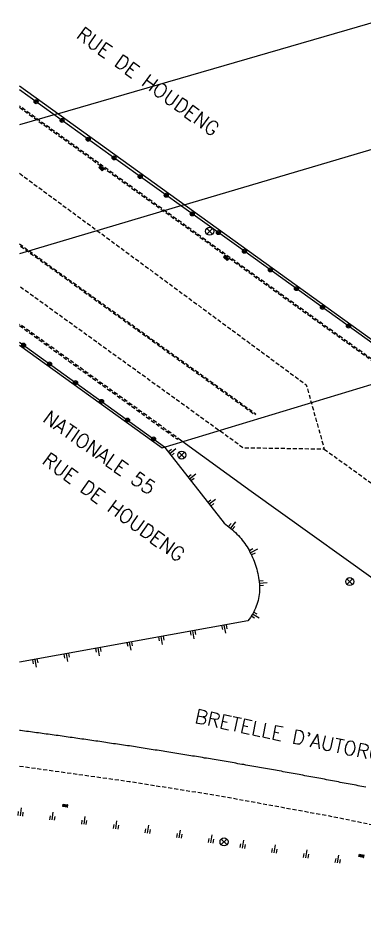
# Model space of a CAD drawing. Header units: millimetres. Extents: x 132999 to 134001, y 131000 to 132000.
# Drawn here: x 132999.8 to 133043, y 131655.5 to 131766.8 of the extents above; entities that cross this region are included whole.
import ezdxf
from ezdxf.enums import TextEntityAlignment as Align

# ---------------------------------------------------------------- set-up
doc = ezdxf.new("R2010")
doc.units = ezdxf.units.MM
doc.linetypes.add('DASHED', pattern=[0.75, 0.5, -0.25])
doc.layers.get('0').update_dxf_attribs({"linetype": 'CONTINUOUS'})
for name, color, linetype in [('W0001', 6, 'DASHED'), ('W0008', 7, 'CONTINUOUS'), ('W0112', 1, 'DASHED'), ('W0120', 7, 'CONTINUOUS'), ('W0211', 2, 'CONTINUOUS'), ('W0322', 7, 'CONTINUOUS'), ('W0400', 7, 'CONTINUOUS'), ('W0469', 7, 'CONTINUOUS'), ('W0989', 7, 'CONTINUOUS')]:
    doc.layers.add(name, color=color, linetype=linetype)
doc.styles.get("Standard").update_dxf_attribs({"font": 'romans.shx', "width": 0.85})

# ---------------------------------------------------------------- blocks, each defined once
blk = doc.blocks.new('T400')
for p, q in [((-0.15, 0.3), (0.15, 0.3)), ((-0.15, -0.25), (-0.15, 0.3)), ((-0.15, 0.15), (0.15, 0.15)), ((-0.15, 0), (0.15, 0)), ((0.15, 0.3), (0.15, -0.25)), ((-0.15, -0.15), (0.15, -0.15)), ((-0.15, -0.25), (-0.15, -0.3)), ((-0.15, -0.3), (0.15, -0.3)), ((0.15, -0.3), (0.15, -0.25))]:
    blk.add_line(p, q)
blk = doc.blocks.new('t322o')
at = {"color": 0, "linetype": 'Continuous'}
for radius in [0.25, 0.15]:
    blk.add_circle((0, 0), radius, dxfattribs=at)
blk = doc.blocks.new('t211o')
at = {"color": 0, "linetype": 'Continuous'}
for p, q in [((-0.29, 0.5), (-0.29, 0)), ((0, 1), (0, 0)), ((0.29, 0.5), (0.29, 0))]:
    blk.add_line(p, q, dxfattribs=at)
blk = doc.blocks.new('T469')
at = {"color": 0, "linetype": 'Continuous', "flags": 128}
for points in [[(-0.35, 0.35), (0.35, -0.35)], [(-0.35, -0.35), (0.35, 0.35)]]:
    blk.add_lwpolyline(points, dxfattribs=at)
at = {"color": 0, "linetype": 'Continuous'}
blk.add_circle((0, 0), 0.5, dxfattribs=at)

msp = doc.modelspace()

# ---------------------------------------------------------------- linework, layer by layer
at = {"layer": 'W0001', "flags": 128}
for points in [[(133000, 131747.39), (133035.78, 131720.98), (133038.03, 131712.93), (133027.93, 131713.09), (133000, 131733.27)], [(133038.03, 131712.93), (133050.27, 131704.13)], [(133000, 131673.38), (133013.68, 131671.46), (133024.94, 131669.67), (133039, 131667.09), (133052.34, 131664.36), (133060.93, 131662.43), (133067.23, 131660.39), (133077.23, 131655.5)]]:
    msp.add_lwpolyline(points, dxfattribs=at)
at = {"layer": 'W0008'}
for points in [[(133004.74, 131754.83), (133317.93, 131845.76)], [(133020.55, 131743.44), (133073.78, 131759.22)]]:
    msp.add_lwpolyline(points, dxfattribs=at)
at = {"layer": 'W0008', "flags": 128}
for points in [[(133004.74, 131754.83), (133000, 131753.46)], [(133020.55, 131743.44), (133000, 131737.35)], [(133019.81, 131714.32), (133028.91, 131707.72), (133048.07, 131693.97)], [(133043.22, 131670.73), (133042.97, 131670.77), (133042.73, 131670.82), (133042.48, 131670.87), (133042.24, 131670.92), (133041.99, 131670.97), (133041.75, 131671.01), (133041.5, 131671.06), (133041.26, 131671.11), (133041.01, 131671.16), (133040.77, 131671.2), (133040.52, 131671.25), (133040.28, 131671.3), (133040.03, 131671.34), (133039.79, 131671.39), (133039.54, 131671.44), (133039.3, 131671.48), (133039.05, 131671.53), (133038.8, 131671.58), (133038.56, 131671.62), (133038.31, 131671.67), (133038.07, 131671.72), (133037.82, 131671.76), (133037.58, 131671.81), (133037.33, 131671.85), (133037.09, 131671.9), (133036.84, 131671.95), (133036.59, 131671.99), (133036.35, 131672.04), (133036.1, 131672.08), (133035.86, 131672.13), (133035.61, 131672.17), (133035.37, 131672.22), (133035.12, 131672.26), (133034.88, 131672.31), (133034.63, 131672.36), (133034.38, 131672.4), (133034.14, 131672.45), (133033.89, 131672.49), (133033.65, 131672.54), (133033.4, 131672.58), (133033.16, 131672.63), (133032.91, 131672.67), (133032.67, 131672.72), (133032.42, 131672.76), (133032.17, 131672.8), (133031.93, 131672.85), (133031.68, 131672.89), (133031.44, 131672.94), (133031.19, 131672.98), (133030.95, 131673.03), (133030.7, 131673.07), (133030.46, 131673.11), (133030.21, 131673.16), (133029.96, 131673.2), (133029.72, 131673.24), (133029.47, 131673.29), (133029.23, 131673.33), (133028.98, 131673.37), (133028.74, 131673.42), (133028.49, 131673.46), (133028.24, 131673.5), (133028, 131673.55), (133027.75, 131673.59), (133027.51, 131673.63), (133027.26, 131673.67), (133027.01, 131673.72), (133026.77, 131673.76), (133026.52, 131673.8), (133026.28, 131673.84), (133026.03, 131673.89), (133025.78, 131673.93), (133025.54, 131673.97), (133025.29, 131674.01), (133025.05, 131674.05), (133024.8, 131674.1), (133024.55, 131674.14), (133024.31, 131674.18), (133024.06, 131674.22), (133023.82, 131674.26), (133023.57, 131674.3), (133023.32, 131674.34), (133023.08, 131674.38), (133022.83, 131674.43), (133022.59, 131674.47), (133022.34, 131674.51), (133022.09, 131674.55), (133021.85, 131674.59), (133021.6, 131674.63), (133021.36, 131674.67), (133021.11, 131674.71), (133020.86, 131674.75), (133020.62, 131674.79), (133020.37, 131674.83), (133020.12, 131674.87), (133019.88, 131674.91), (133019.63, 131674.95), (133019.39, 131674.99), (133019.14, 131675.03), (133018.89, 131675.07), (133018.65, 131675.11), (133018.4, 131675.15), (133018.15, 131675.19), (133017.91, 131675.23), (133017.66, 131675.27), (133017.41, 131675.3), (133017.17, 131675.34), (133016.92, 131675.38), (133016.68, 131675.42), (133016.43, 131675.46), (133016.18, 131675.5), (133015.94, 131675.54), (133015.69, 131675.57), (133015.44, 131675.61), (133015.2, 131675.65), (133014.95, 131675.69), (133014.7, 131675.73), (133014.46, 131675.76), (133014.21, 131675.8), (133013.96, 131675.84), (133013.72, 131675.88), (133013.47, 131675.91), (133013.22, 131675.95), (133012.98, 131675.99), (133012.73, 131676.03), (133012.48, 131676.06), (133012.24, 131676.1), (133011.99, 131676.14), (133011.74, 131676.17), (133011.5, 131676.21), (133011.25, 131676.25), (133011, 131676.28), (133010.76, 131676.32), (133010.51, 131676.36), (133010.26, 131676.39), (133010.02, 131676.43), (133009.77, 131676.47), (133009.52, 131676.5), (133009.28, 131676.54), (133009.03, 131676.57), (133008.78, 131676.61), (133008.54, 131676.65), (133008.29, 131676.68), (133008.04, 131676.72), (133007.79, 131676.75), (133007.55, 131676.79), (133007.3, 131676.82), (133007.05, 131676.86), (133006.81, 131676.89), (133006.56, 131676.93), (133006.31, 131676.96), (133006.07, 131677), (133005.82, 131677.03), (133005.57, 131677.07), (133005.32, 131677.1), (133005.08, 131677.13), (133004.83, 131677.17), (133004.58, 131677.2), (133004.34, 131677.24), (133004.09, 131677.27), (133003.84, 131677.3), (133003.59, 131677.34), (133003.35, 131677.37), (133003.1, 131677.41), (133002.85, 131677.44), (133002.61, 131677.47), (133002.36, 131677.51), (133002.11, 131677.54), (133001.86, 131677.57), (133001.62, 131677.61), (133001.37, 131677.64), (133001.12, 131677.67), (133000.87, 131677.7), (133000.63, 131677.74), (133000.38, 131677.77), (133000.13, 131677.8), (133000, 131677.82)]]:
    msp.add_lwpolyline(points, dxfattribs=at)
at = {"layer": 'W0112', "flags": 128}
for points in [[(133000, 131755.63), (133010.34, 131748.18), (133025.72, 131737.12), (133045.34, 131723.03), (133045.41, 131723.13), (133025.79, 131737.21), (133010.41, 131748.28), (133000, 131755.78)], [(133000, 131738.57), (133029.47, 131717.36), (133029.37, 131717.22), (133000, 131738.36)], [(133000, 131728.38), (133019.7, 131714.19), (133019.79, 131714.32), (133000, 131728.57)]]:
    msp.add_lwpolyline(points, dxfattribs=at)
at = {"layer": 'W0120', "flags": 128}
msp.add_lwpolyline([(133000, 131725.93), (133017.8, 131713.12), (133049.37, 131722.69), (133000, 131758.28)], dxfattribs=at)
at = {"layer": 'W0211', "flags": 128}
msp.add_lwpolyline([(133018.13, 131713.14), (133025.52, 131703.71), (133025.74, 131703.55), (133025.96, 131703.39), (133026.17, 131703.22), (133026.37, 131703.05), (133026.57, 131702.88), (133026.76, 131702.7), (133026.95, 131702.52), (133027.13, 131702.34), (133027.31, 131702.15), (133027.48, 131701.96), (133027.64, 131701.77), (133027.8, 131701.57), (133027.96, 131701.37), (133028.11, 131701.17), (133028.25, 131700.96), (133028.39, 131700.75), (133028.52, 131700.53), (133028.64, 131700.32), (133028.76, 131700.09), (133028.88, 131699.87), (133028.99, 131699.64), (133029.09, 131699.41), (133029.19, 131699.18), (133029.28, 131698.94), (133029.37, 131698.7), (133029.45, 131698.45), (133029.53, 131698.2), (133029.6, 131697.95), (133029.66, 131697.69), (133029.72, 131697.44), (133029.78, 131697.17), (133029.82, 131696.91), (133029.87, 131696.64), (133029.9, 131696.37), (133029.93, 131696.1), (133029.94, 131695.83), (133029.95, 131695.57), (133029.94, 131695.31), (133029.93, 131695.05), (133029.9, 131694.8), (133029.87, 131694.54), (133029.82, 131694.3), (133029.77, 131694.05), (133029.7, 131693.8), (133029.62, 131693.56), (133029.54, 131693.32), (133029.44, 131693.09), (133029.34, 131692.85), (133029.22, 131692.62), (133029.1, 131692.39), (133028.96, 131692.17), (133028.82, 131691.94), (133028.66, 131691.72), (133028.5, 131691.51), (133000, 131686.35)], dxfattribs=at)
at = {"layer": 'W0322', "flags": 128}
for points in [[(133049.16, 131722.47), (133026.77, 131738.59), (133011.46, 131749.57), (133000, 131757.83)], [(133000, 131726.3), (133018.1, 131713.24)]]:
    msp.add_lwpolyline(points, dxfattribs=at)

# ---------------------------------------------------------------- block references
at = {"layer": 'W0211'}
for p, rotation in [((133018.74, 131712.36), 308.0816762013407), ((133021.21, 131709.21), 308.0816762013407), ((133023.68, 131706.06), 308.0816762013407), ((133026.32, 131703.09), 320.2961822765067), ((133028.81, 131700), 297.1192474068224), ((133029.92, 131696.18), 275.2944942355692), ((133029.06, 131692.34), 239.0804522994439), ((133025.55, 131690.97), 190.2656219653852), ((133021.62, 131690.26), 190.2656219653852), ((133013.74, 131688.83), 190.2656219653852), ((133017.68, 131689.55), 190.2656219653852), ((133009.81, 131688.12), 190.2656219653852), ((133001.94, 131686.7), 190.2656219653852), ((133005.87, 131687.41), 190.2656219653852), ((133000.08, 131667.16), 352.5944921788012), ((133004.05, 131666.64), 352.3369405241971), ((133008.01, 131666.1), 352.2002898132218), ((133011.98, 131665.55), 352.0315171412648), ((133015.94, 131664.99), 351.7474457129712), ((133019.89, 131664.4), 351.3480787687151), ((133023.84, 131663.78), 350.83346881721), ((133027.79, 131663.14), 351.0103502230172), ((133031.75, 131662.53), 351.3712942222128), ((133035.7, 131661.93), 351.1278020417671), ((133039.65, 131661.28), 350.2351102693457)]:
    msp.add_blockref('t211o', p, dxfattribs=dict(at, rotation=rotation))
at = {"layer": 'W0322'}
for p, rotation in [((133002.08, 131756.33), 144.2048858431679), ((133005.32, 131753.99), 144.2048858431679), ((133008.57, 131751.65), 144.2048858431679), ((133011.81, 131749.32), 144.3603474761095), ((133015.06, 131746.99), 144.3603474761095), ((133018.31, 131744.65), 144.3603474761095), ((133021.56, 131742.32), 144.3603474761095), ((133024.82, 131739.99), 144.3603474761095), ((133028.06, 131737.66), 144.2452559239311), ((133031.31, 131735.32), 144.2452559239311), ((133034.56, 131732.99), 144.2452559239311), ((133037.8, 131730.65), 144.2452559239311), ((133041.05, 131728.31), 144.2452559239311), ((133000.51, 131725.93), 324.1870875065893), ((133003.75, 131723.59), 324.1870875065893), ((133006.99, 131721.25), 324.1870875065893), ((133010.24, 131718.91), 324.1870875065893), ((133013.48, 131716.57), 324.1870875065893), ((133016.73, 131714.23), 324.1870875065893)]:
    msp.add_blockref('t322o', p, dxfattribs=dict(at, rotation=rotation))
at = {"layer": 'W0400'}
for p, rotation in [((133010.22, 131748.02), 227.2188424364127), ((133025.77, 131736.82), 229.5419513925632), ((133005.71, 131668.42), 82.23059739462107), ((133042.67, 131662.17), 78.39590759537309)]:
    msp.add_blockref('T400', p, dxfattribs=dict(at, rotation=rotation))
at = {"layer": 'W0469'}
for p in [(133023.73, 131740.15), (133020.24, 131712.21), (133041.2, 131696.41), (133025.52, 131663.91)]:
    msp.add_blockref('T469', p, dxfattribs=at)

# ---------------------------------------------------------------- texts
at = {"layer": 'W0989'}
for s, rotation, p in [('RUE DE HOUDENG', 324, (133016.05, 131758.87)), ('NATIONALE 55', 325.1218, (133009.98, 131712.52)), ('RUE DE HOUDENG', 324, (133011.77, 131705.72)), ("BRETELLE D'AUTOROUTE", 348.1218, (133035.67, 131676.78))]:
    msp.add_text(s, height=1.75, rotation=rotation, dxfattribs=at).set_placement(p, align=Align.MIDDLE)

doc.saveas('drawing.dxf')
